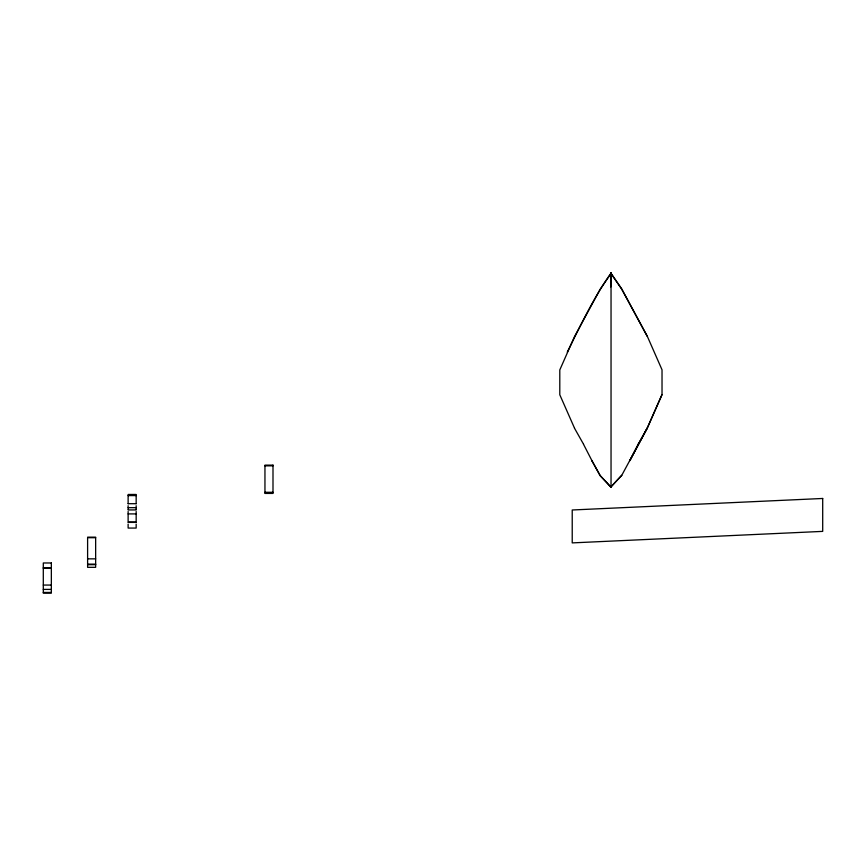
<?xml version="1.0" encoding="UTF-8"?>
<svg xmlns="http://www.w3.org/2000/svg" width="866" height="866" viewBox="0 0 866 866"><rect width="100%" height="100%" fill="white"/><g stroke="black" fill="none" stroke-linecap="round" stroke-linejoin="round"><path stroke-width="1.3" d="M610.779 272.963L621.636 288.779L647.313 336.311L662.025 369.793L662.025 394.582L647.313 428.031L621.636 475.553M662.025 394.582L647.313 427.945L629.896 460.615M567.273 352.083C580.664 325.194 593.578 297.72 611.039 273.147M629.896 460.463L638.274 444.02M638.274 444.074L647.313 427.934M611.039 273.429L600.181 289.212L574.504 336.614L559.793 369.944L559.793 394.766L574.504 428.118M621.636 475.369L610.779 487.103L621.636 475.456M264.953 465.843L272.996 465.843M264.953 492.278L272.996 492.278M264.953 492.765L272.996 492.657M128.125 494.464L136.168 494.464M128.125 495.59L136.168 495.59M128.125 503.698L136.168 503.698M128.125 507.671L136.168 507.671M128.125 509.933L136.168 509.933M128.125 513.906L136.168 513.906M128.125 522.393L136.168 522.393M87.607 537.158L95.65 537.158M87.607 558.851L95.65 558.851M87.607 564.134L95.65 564.134M87.607 564.686L95.65 564.686M43.3 567.739L51.343 567.739M43.3 568.258L51.343 568.258M43.3 585.059L51.343 585.059M43.3 589.4L51.343 589.4M43.3 592.441L51.343 592.441M611.039 487.19L600.181 475.553L591.922 460.734L600.181 475.737L611.039 487.287L611.039 273.039M610.779 273.245L621.636 289.028L647.313 336.43M574.504 428.215L583.532 444.204M583.532 444.323L591.922 460.636M610.779 272.855L610.779 286.917M136.168 495.222L136.168 503.763M136.168 505.733L136.168 509.576M136.168 511.514L136.168 522.068L128.125 522.014L128.125 511.514M136.168 524.114L136.168 528.065L128.125 528.065L128.125 524.114M128.125 495.222L128.125 503.763M128.125 505.733L128.125 509.576M822.7 498.47L572.22 509.987L572.22 542.895L822.7 531.378L822.7 498.47M272.996 465.129L264.953 465.129L264.953 493.425L272.996 493.425L272.996 465.129M95.65 537.71L87.607 537.71L87.607 567.327L95.65 567.327L95.65 537.71M51.343 562.976L43.3 562.976L43.3 593.145L51.343 593.145L51.343 562.976"/></g></svg>
